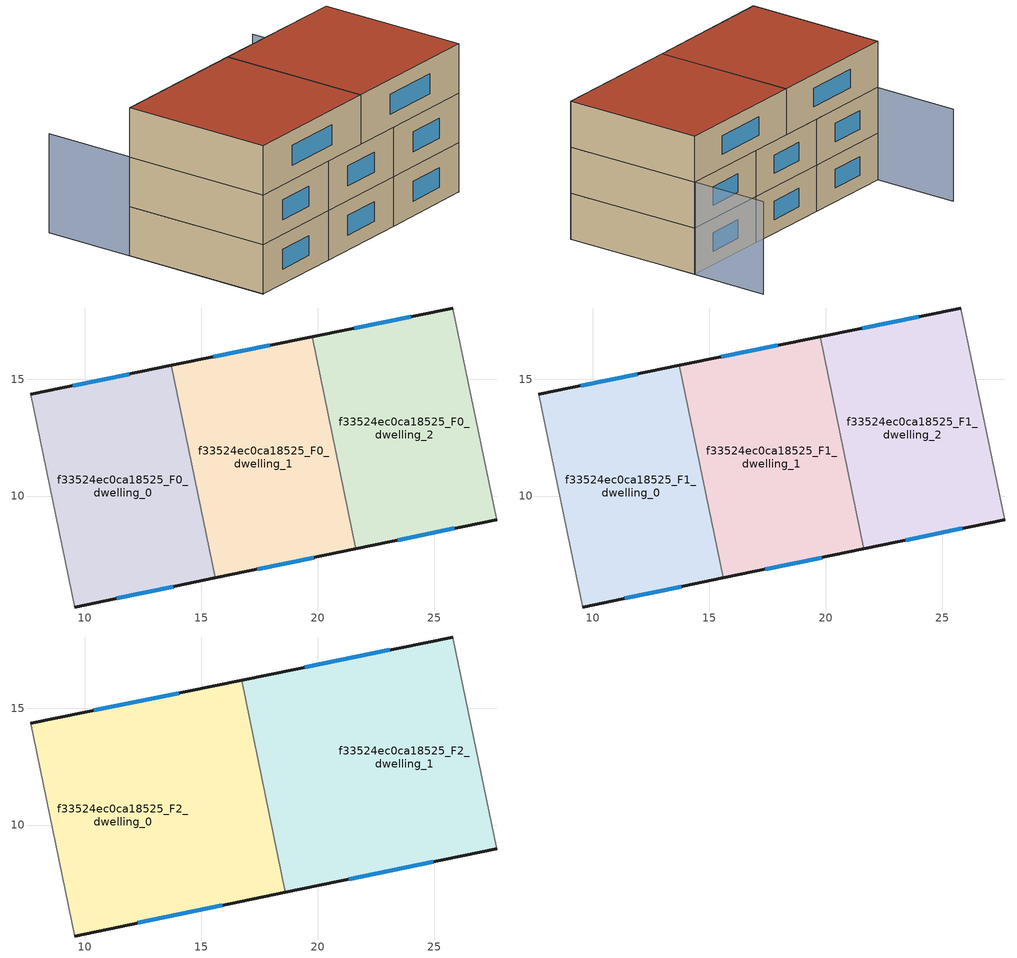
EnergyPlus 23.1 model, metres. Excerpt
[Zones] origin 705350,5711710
f33524ec0ca18525_F0_dwelling_0
 floor ground (EU_floor_Construction): 13.72,15.6 15.59,6.49 9.57,5.24 7.7,14.37 z0
 wall outside (EU_wall_Construction): 9.57,5.24 15.59,6.49 / 13.72,15.6 7.7,14.37 z0:3
 wall to f33524ec0ca18525_F0_dwelling_1 (EU_wall_Construction): 15.59,6.49 13.72,15.6 z0:3
 wall adiabatic (EU_wall_Construction): 7.7,14.37 9.57,5.24 z0:3
 window (EU_Window_Construction): 11.38,5.62 13.79,6.12 / 11.92,15.23 9.5,14.74 z0.9:2.1
f33524ec0ca18525_F0_dwelling_1
 floor ground (EU_floor_Construction): 19.75,16.83 21.62,7.73 15.59,6.49 13.72,15.6 z0
 wall outside (EU_wall_Construction): 15.59,6.49 21.62,7.73 / 19.75,16.83 13.72,15.6 z0:3
 wall to f33524ec0ca18525_F0_dwelling_2 (EU_wall_Construction): 21.62,7.73 19.75,16.83 z0:3
 window (EU_Window_Construction): 17.4,6.86 19.82,7.36 / 17.95,16.46 15.52,15.97 z0.9:2.1
f33524ec0ca18525_F0_dwelling_2
 floor ground (EU_floor_Construction): 25.79,18.06 27.67,8.98 21.62,7.73 19.75,16.83 z0
 wall outside (EU_wall_Construction): 25.79,18.06 19.75,16.83 / 21.62,7.73 27.67,8.98 z0:3
 wall adiabatic (EU_wall_Construction): 27.67,8.98 25.79,18.06 z0:3
 window (EU_Window_Construction): 23.98,17.69 21.56,17.2 / 23.43,8.11 25.86,8.61 z0.9:2.1
f33524ec0ca18525_F1_dwelling_0
 floor to f33524ec0ca18525_F0_dwelling_0 (EU_floor_Construction): 13.72,15.6 15.59,6.49 9.57,5.24 7.7,14.37 z3
 wall outside (EU_wall_Construction): 9.57,5.24 15.59,6.49 / 13.72,15.6 7.7,14.37 z3:6
 wall to f33524ec0ca18525_F1_dwelling_1 (EU_wall_Construction): 15.59,6.49 13.72,15.6 z3:6
 wall adiabatic (EU_wall_Construction): 7.7,14.37 9.57,5.24 z3:6
 window (EU_Window_Construction): 11.38,5.62 13.79,6.12 / 11.92,15.23 9.5,14.74 z3.9:5.1
f33524ec0ca18525_F1_dwelling_1
 floor to f33524ec0ca18525_F0_dwelling_1 (EU_floor_Construction): 19.75,16.83 21.62,7.73 15.59,6.49 13.72,15.6 z3
 wall outside (EU_wall_Construction): 15.59,6.49 21.62,7.73 / 19.75,16.83 13.72,15.6 z3:6
 wall to f33524ec0ca18525_F1_dwelling_2 (EU_wall_Construction): 21.62,7.73 19.75,16.83 z3:6
 window (EU_Window_Construction): 17.4,6.86 19.82,7.36 / 17.95,16.46 15.52,15.97 z3.9:5.1
 ceiling adiabatic (EU_roof_Construction): 18.61,7.11 16.73,16.21 19.75,16.83 13.72,15.6 15.59,6.49 z6
f33524ec0ca18525_F1_dwelling_2
 floor to f33524ec0ca18525_F0_dwelling_2 (EU_floor_Construction): 25.79,18.06 27.67,8.98 21.62,7.73 19.75,16.83 z3
 wall outside (EU_wall_Construction): 25.79,18.06 19.75,16.83 / 21.62,7.73 27.67,8.98 z3:6
 wall adiabatic (EU_wall_Construction): 27.67,8.98 25.79,18.06 z3:6
 window (EU_Window_Construction): 23.98,17.69 21.56,17.2 / 23.43,8.11 25.86,8.61 z3.9:5.1
f33524ec0ca18525_F2_dwelling_0
 floor to f33524ec0ca18525_F1_dwelling_0 (EU_floor_Construction): 13.72,15.6 15.59,6.49 9.57,5.24 7.7,14.37 z6
 floor adiabatic (EU_floor_Construction): 16.73,16.21 18.61,7.11 15.59,6.49 13.72,15.6 z6
 wall outside (EU_wall_Construction): 9.57,5.24 18.61,7.11 / 16.73,16.21 7.7,14.37 z6:9
 wall to f33524ec0ca18525_F2_dwelling_1 (EU_wall_Construction): 18.61,7.11 16.73,16.21 z6:9
 wall adiabatic (EU_wall_Construction): 7.7,14.37 9.57,5.24 z6:9
 window (EU_Window_Construction): 12.28,5.8 15.9,6.55 / 14.03,15.66 10.4,14.92 z6.9:8.1
 roof outside (EU_roof_Construction): 18.61,7.11 16.73,16.21 7.7,14.37 9.57,5.24 z9
f33524ec0ca18525_F2_dwelling_1
 floor to f33524ec0ca18525_F1_dwelling_2 (EU_floor_Construction): 25.79,18.06 27.67,8.98 21.62,7.73 19.75,16.83 z6
 floor to f33524ec0ca18525_F1_dwelling_1 (EU_floor_Construction): 19.75,16.83 21.62,7.73 18.61,7.11 16.73,16.21 z6
 wall outside (EU_wall_Construction): 25.79,18.06 16.73,16.21 / 18.61,7.11 27.67,8.98 z6:9
 wall adiabatic (EU_wall_Construction): 27.67,8.98 25.79,18.06 z6:9
 window (EU_Window_Construction): 23.08,17.51 19.45,16.77 / 21.32,7.67 24.95,8.42 z6.9:8.1
 roof outside (EU_roof_Construction): 27.67,8.98 25.79,18.06 16.73,16.21 18.61,7.11 z9
shading: 6.58,19.9 9.57,5.24 / 27.64,8.98 24.77,23.08 z0:6
[Building]
EU S2 Campaign: North Axis=0; Terrain=City; Solar Distribution=FullExterior
[Site:Location]
London: Latitude=51.5; Longitude=-0.5; Time Zone=0; Elevation=25
[SizingPeriod:WeatherFileDays]
AnnualSizingPeriod: Begin Month=1; Begin Day of Month=1; End Month=12; End Day of Month=31; Day of Week for Start Day=Monday; Use Weather File Daylight Saving Period=No; Use Weather File Rain and Snow Indicators=No
[MATERIAL]
EU_InternalMass_Material: Roughness=MediumRough; Thickness=0.1; Conductivity=1; Density=1800; Specific Heat=900; Thermal Absorptance=0.9; Solar Absorptance=0.7; Visible Absorptance=0.7
[MATERIAL:NOMASS] Roughness=MediumRough; Thermal Absorptance=0.9; Solar Absorptance=0.7; Visible Absorptance=0.7
Name | Thermal Resistance
EU_wall_NoMass | 1.04674
EU_roof_NoMass | 4.32442
EU_floor_NoMass | 2.04616
[WINDOWMATERIAL:SIMPLEGLAZINGSYSTEM]
EU_Window_SimpleGlazing: UFactor=4.25843; Solar Heat Gain Coefficient=0.85; Visible Transmittance=0.85
[CONSTRUCTION]
EU_wall_Construction: EU_wall_NoMass
EU_roof_Construction: EU_roof_NoMass
EU_floor_Construction: EU_floor_NoMass
EU_Window_Construction: EU_Window_SimpleGlazing
EU_InternalMass_Construction: EU_InternalMass_Material
[ZONE] Type=1; Multiplier=1; Ceiling Height=autocalculate; Floor Area=autocalculate; Part of Total Floor Area=Yes
Name | Volume
f33524ec0ca18525_F0_dwelling_0; f33524ec0ca18525_F1_dwelling_0 | 171.636
f33524ec0ca18525_F2_dwelling_0 | 257.459
f33524ec0ca18525_F0_dwelling_1; f33524ec0ca18525_F1_dwelling_1 | 171.645
f33524ec0ca18525_F2_dwelling_1 | 257.441
f33524ec0ca18525_F0_dwelling_2; f33524ec0ca18525_F1_dwelling_2 | 171.638
[INTERNALMASS] Construction=EU_InternalMass_Construction
Name | Zone or ZoneList | Surface Area
f33524ec0ca18525_F0_dwelling_0_EU_InternalMass | f33524ec0ca18525_F0_dwelling_0 | 57.212
f33524ec0ca18525_F0_dwelling_1_EU_InternalMass | f33524ec0ca18525_F0_dwelling_1 | 57.2148
f33524ec0ca18525_F0_dwelling_2_EU_InternalMass | f33524ec0ca18525_F0_dwelling_2 | 57.2129
f33524ec0ca18525_F1_dwelling_0_EU_InternalMass | f33524ec0ca18525_F1_dwelling_0 | 57.212
f33524ec0ca18525_F1_dwelling_1_EU_InternalMass | f33524ec0ca18525_F1_dwelling_1 | 57.2148
f33524ec0ca18525_F1_dwelling_2_EU_InternalMass | f33524ec0ca18525_F1_dwelling_2 | 57.2129
f33524ec0ca18525_F2_dwelling_0_EU_InternalMass | f33524ec0ca18525_F2_dwelling_0 | 85.8197
f33524ec0ca18525_F2_dwelling_1_EU_InternalMass | f33524ec0ca18525_F2_dwelling_1 | 85.8138
[OTHEREQUIPMENT] Fuel Type=Electricity; Design Level Calculation Method=Watts/Area; Power per Zone Floor Area=1; Fraction Latent=0; Fraction Radiant=0; Fraction Lost=0; Carbon Dioxide Generation Rate=0; EndUse Subcategory=EU_Step8_InternalGains
Name | Zone or ZoneList or Space or SpaceList | Schedule
EU_Step8_InternalGain_f33524ec0ca18525_F0_dwelling_0_f000 | f33524ec0ca18525_F0_dwelling_0 | EU_Step8_GainSchedule_f33524ec0ca18525_F0_dwelling_0_f000
EU_Step8_InternalGain_f33524ec0ca18525_F0_dwelling_1_f000 | f33524ec0ca18525_F0_dwelling_1 | EU_Step8_GainSchedule_f33524ec0ca18525_F0_dwelling_1_f000
EU_Step8_InternalGain_f33524ec0ca18525_F0_dwelling_2_f000 | f33524ec0ca18525_F0_dwelling_2 | EU_Step8_GainSchedule_f33524ec0ca18525_F0_dwelling_2_f000
EU_Step8_InternalGain_f33524ec0ca18525_F1_dwelling_0_f000 | f33524ec0ca18525_F1_dwelling_0 | EU_Step8_GainSchedule_f33524ec0ca18525_F1_dwelling_0_f000
EU_Step8_InternalGain_f33524ec0ca18525_F1_dwelling_1_f000 | f33524ec0ca18525_F1_dwelling_1 | EU_Step8_GainSchedule_f33524ec0ca18525_F1_dwelling_1_f000
EU_Step8_InternalGain_f33524ec0ca18525_F1_dwelling_2_f000 | f33524ec0ca18525_F1_dwelling_2 | EU_Step8_GainSchedule_f33524ec0ca18525_F1_dwelling_2_f000
EU_Step8_InternalGain_f33524ec0ca18525_F2_dwelling_0_f000 | f33524ec0ca18525_F2_dwelling_0 | EU_Step8_GainSchedule_f33524ec0ca18525_F2_dwelling_0_f000
EU_Step8_InternalGain_f33524ec0ca18525_F2_dwelling_1_f000 | f33524ec0ca18525_F2_dwelling_1 | EU_Step8_GainSchedule_f33524ec0ca18525_F2_dwelling_1_f000
[ZONEVENTILATION:DESIGNFLOWRATE] Schedule=EU_AlwaysOn; Design Flow Rate Calculation Method=AirChanges/Hour; Air Changes per Hour=0.488719; Ventilation Type=Natural; Fan Pressure Rise=0; Fan Total Efficiency=1; Constant Term Coefficient=1; Temperature Term Coefficient=0; Velocity Term Coefficient=0; Velocity Squared Term Coefficient=0; Minimum Indoor Temperature=-100; Maximum Indoor Temperature=100; Delta Temperature=-100; Minimum Outdoor Temperature=-100; Maximum Outdoor Temperature=100; Maximum Wind Speed=40
Name | Zone or ZoneList or Space or SpaceList
EU_ConstantAir_f33524ec0ca18525_F0_dwelling_0 | f33524ec0ca18525_F0_dwelling_0
EU_ConstantAir_f33524ec0ca18525_F0_dwelling_1 | f33524ec0ca18525_F0_dwelling_1
EU_ConstantAir_f33524ec0ca18525_F0_dwelling_2 | f33524ec0ca18525_F0_dwelling_2
EU_ConstantAir_f33524ec0ca18525_F1_dwelling_0 | f33524ec0ca18525_F1_dwelling_0
EU_ConstantAir_f33524ec0ca18525_F1_dwelling_1 | f33524ec0ca18525_F1_dwelling_1
EU_ConstantAir_f33524ec0ca18525_F1_dwelling_2 | f33524ec0ca18525_F1_dwelling_2
EU_ConstantAir_f33524ec0ca18525_F2_dwelling_0 | f33524ec0ca18525_F2_dwelling_0
EU_ConstantAir_f33524ec0ca18525_F2_dwelling_1 | f33524ec0ca18525_F2_dwelling_1
[HVACTEMPLATE:THERMOSTAT] Constant Heating Setpoint=20; Constant Cooling Setpoint=50
EU_HeatOnly_f33524ec0ca18525_F0_dwelling_0; EU_HeatOnly_f33524ec0ca18525_F0_dwelling_1; EU_HeatOnly_f33524ec0ca18525_F0_dwelling_2; EU_HeatOnly_f33524ec0ca18525_F1_dwelling_0; EU_HeatOnly_f33524ec0ca18525_F1_dwelling_1; EU_HeatOnly_f33524ec0ca18525_F1_dwelling_2; EU_HeatOnly_f33524ec0ca18525_F2_dwelling_0; EU_HeatOnly_f33524ec0ca18525_F2_dwelling_1
[HVACTEMPLATE:ZONE:IDEALLOADSAIRSYSTEM] System Availability Schedule=EU_AlwaysOn; Maximum Heating Supply Air Temperature=50; Minimum Cooling Supply Air Temperature=13; Maximum Heating Supply Air Humidity Ratio=0.0156; Minimum Cooling Supply Air Humidity Ratio=0.0077; Heating Limit=NoLimit; Cooling Limit=NoLimit; Heating Availability Schedule=EU_AlwaysOn; Cooling Availability Schedule=EU_CoolingOff; Dehumidification Control Type=ConstantSensibleHeatRatio; Cooling Sensible Heat Ratio=0.7; Dehumidification Setpoint=60; Humidification Control Type=None; Humidification Setpoint=30; Outdoor Air Method=None; Outdoor Air Flow Rate per Person=0.00944; Outdoor Air Flow Rate per Zone Floor Area=0; Outdoor Air Flow Rate per Zone=0; Demand Controlled Ventilation Type=None; Outdoor Air Economizer Type=NoEconomizer; Heat Recovery Type=None; Sensible Heat Recovery Effectiveness=0.7; Latent Heat Recovery Effectiveness=0.65
Name | Template Thermostat
f33524ec0ca18525_F0_dwelling_0 | EU_HeatOnly_f33524ec0ca18525_F0_dwelling_0
f33524ec0ca18525_F0_dwelling_1 | EU_HeatOnly_f33524ec0ca18525_F0_dwelling_1
f33524ec0ca18525_F0_dwelling_2 | EU_HeatOnly_f33524ec0ca18525_F0_dwelling_2
f33524ec0ca18525_F1_dwelling_0 | EU_HeatOnly_f33524ec0ca18525_F1_dwelling_0
f33524ec0ca18525_F1_dwelling_1 | EU_HeatOnly_f33524ec0ca18525_F1_dwelling_1
f33524ec0ca18525_F1_dwelling_2 | EU_HeatOnly_f33524ec0ca18525_F1_dwelling_2
f33524ec0ca18525_F2_dwelling_0 | EU_HeatOnly_f33524ec0ca18525_F2_dwelling_0
f33524ec0ca18525_F2_dwelling_1 | EU_HeatOnly_f33524ec0ca18525_F2_dwelling_1
[SIZING:ZONE] Zone Cooling Design Supply Air Temperature Input Method=SupplyAirTemperature; Zone Cooling Design Supply Air Temperature=13; Zone Heating Design Supply Air Temperature Input Method=SupplyAirTemperature; Zone Heating Design Supply Air Temperature=50; Zone Cooling Design Supply Air Humidity Ratio=0.008; Zone Heating Design Supply Air Humidity Ratio=0.008; Cooling Design Air Flow Method=DesignDay; Cooling Design Air Flow Rate=0; Cooling Minimum Air Flow per Zone Floor Area=0.000762; Cooling Minimum Air Flow=0; Cooling Minimum Air Flow Fraction=0.2; Heating Design Air Flow Method=DesignDay; Heating Design Air Flow Rate=0; Heating Maximum Air Flow per Zone Floor Area=0.002032; Heating Maximum Air Flow=0.141576; Heating Maximum Air Flow Fraction=0.3; Account for Dedicated Outdoor Air System=No; Dedicated Outdoor Air System Control Strategy=NeutralSupplyAir; Dedicated Outdoor Air Low Setpoint Temperature for Design=autosize; Dedicated Outdoor Air High Setpoint Temperature for Design=autosize; Zone Load Sizing Method=Sensible Load Only No Latent Load; Zone Latent Cooling Design Supply Air Humidity Ratio Input Method=HumidityRatioDifference; Zone Cooling Design Supply Air Humidity Ratio Difference=0.005; Zone Latent Heating Design Supply Air Humidity Ratio Input Method=HumidityRatioDifference; Zone Humidification Design Supply Air Humidity Ratio Difference=0.005
f33524ec0ca18525_F0_dwelling_0; f33524ec0ca18525_F0_dwelling_1; f33524ec0ca18525_F0_dwelling_2; f33524ec0ca18525_F1_dwelling_0; f33524ec0ca18525_F1_dwelling_1; f33524ec0ca18525_F1_dwelling_2; f33524ec0ca18525_F2_dwelling_0; f33524ec0ca18525_F2_dwelling_1
[SCHEDULE:CONSTANT]
Name | Hourly Value
EU_AlwaysOn | 1
EU_CoolingOff | 0
[SCHEDULE:FILE] Column Number=1; Rows to Skip at Top=0; Number of Hours of Data=8760; Column Separator=Comma; Interpolate to Timestep=No; Minutes per Item=60; Adjust Schedule for Daylight Savings=Yes
Name | File
EU_Step8_GainSchedule_f33524ec0ca18525_F0_dwelling_0_f000 | ../../schedules/f33524ec0ca18525/f33524ec0ca18525_F0_dwelling_0_f000_gain.csv
EU_Step8_GainSchedule_f33524ec0ca18525_F0_dwelling_1_f000 | ../../schedules/f33524ec0ca18525/f33524ec0ca18525_F0_dwelling_1_f000_gain.csv
EU_Step8_GainSchedule_f33524ec0ca18525_F0_dwelling_2_f000 | ../../schedules/f33524ec0ca18525/f33524ec0ca18525_F0_dwelling_2_f000_gain.csv
EU_Step8_GainSchedule_f33524ec0ca18525_F1_dwelling_0_f000 | ../../schedules/f33524ec0ca18525/f33524ec0ca18525_F1_dwelling_0_f000_gain.csv
EU_Step8_GainSchedule_f33524ec0ca18525_F1_dwelling_1_f000 | ../../schedules/f33524ec0ca18525/f33524ec0ca18525_F1_dwelling_1_f000_gain.csv
EU_Step8_GainSchedule_f33524ec0ca18525_F1_dwelling_2_f000 | ../../schedules/f33524ec0ca18525/f33524ec0ca18525_F1_dwelling_2_f000_gain.csv
EU_Step8_GainSchedule_f33524ec0ca18525_F2_dwelling_0_f000 | ../../schedules/f33524ec0ca18525/f33524ec0ca18525_F2_dwelling_0_f000_gain.csv
EU_Step8_GainSchedule_f33524ec0ca18525_F2_dwelling_1_f000 | ../../schedules/f33524ec0ca18525/f33524ec0ca18525_F2_dwelling_1_f000_gain.csv
